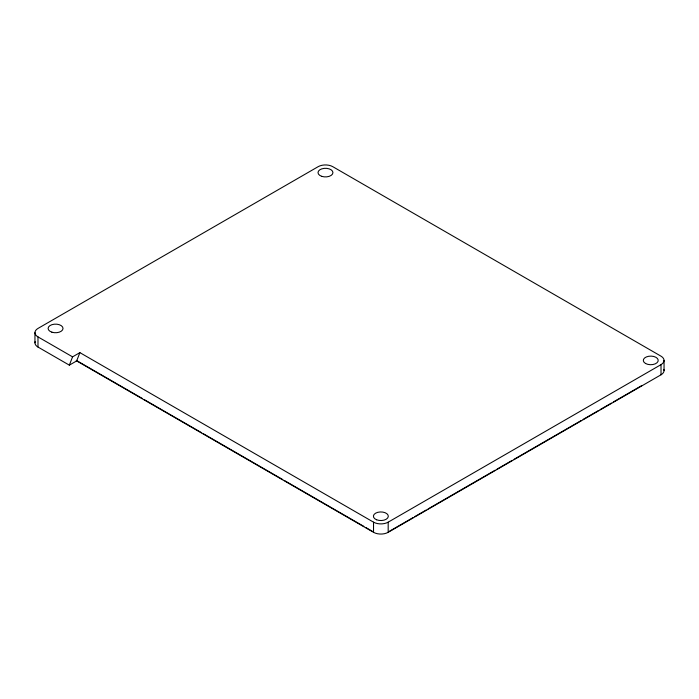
<?xml version="1.0" encoding="UTF-8"?>
<svg xmlns="http://www.w3.org/2000/svg" width="699" height="699" viewBox="0 0 699 699"><rect width="100%" height="100%" fill="white"/><g stroke="black" fill="none" stroke-linecap="round" stroke-linejoin="round"><path stroke-width="1.05" d="M69.341 365.149L72.565 356.857L79.887 352.628L373.528 522.162A10.363 5.985 0 0 0 388.181 522.162L661.018 364.642A10.363 5.985 0 0 0 661.018 356.184L332.794 166.685A10.363 5.985 0 0 0 318.141 166.685L37.982 328.434A10.363 5.985 0 0 0 37.982 336.892L37.982 347.045L69.341 365.149L76.672 360.92L79.887 352.628M389.352 531.301L412.978 517.662M414.874 516.57L426.207 510.017M428.103 508.924L495.198 470.191M497.085 469.099L512.21 460.37M514.097 459.278L581.192 420.545M583.08 419.452L598.204 410.724M600.091 409.631L611.433 403.078M613.32 401.995L641.673 385.621M76.672 360.92L373.528 532.315A10.363 5.985 0 0 0 388.181 532.315L661.018 374.795A10.363 5.985 0 0 0 663.849 369.395M37.982 336.892L72.565 356.857M76.261 360.352L142.273 398.456M144.16 399.548L201.679 432.76M203.566 433.843L282.772 479.575M284.659 480.667L363.873 526.399M365.76 527.483L372.357 531.301M664.05 360.413L664.05 370.566M661.018 364.642L661.018 374.795M388.181 522.162L388.181 532.315M373.528 522.162L373.528 532.315M34.95 332.663L34.95 342.816M37.982 347.045A10.363 5.985 0 0 1 35.151 341.654M645.623 363.532A7.462 4.308 0 0 0 658.012 361.418A7.462 4.308 0 0 0 648.646 356.28A7.462 4.308 0 0 0 645.623 363.532M376.578 519.768A7.462 4.308 0 0 0 388.286 516.613A7.462 4.308 0 0 0 377.705 512.341A7.462 4.308 0 0 0 376.578 519.768M321.741 176.34A7.462 4.308 0 0 0 332.934 172.609A7.462 4.308 0 0 0 321.741 168.878A7.462 4.308 0 0 0 321.741 176.34M51.84 332.165A7.462 4.308 0 0 0 63.024 328.434A7.462 4.308 0 0 0 51.84 324.703A7.462 4.308 0 0 0 51.84 332.165"/></g></svg>
